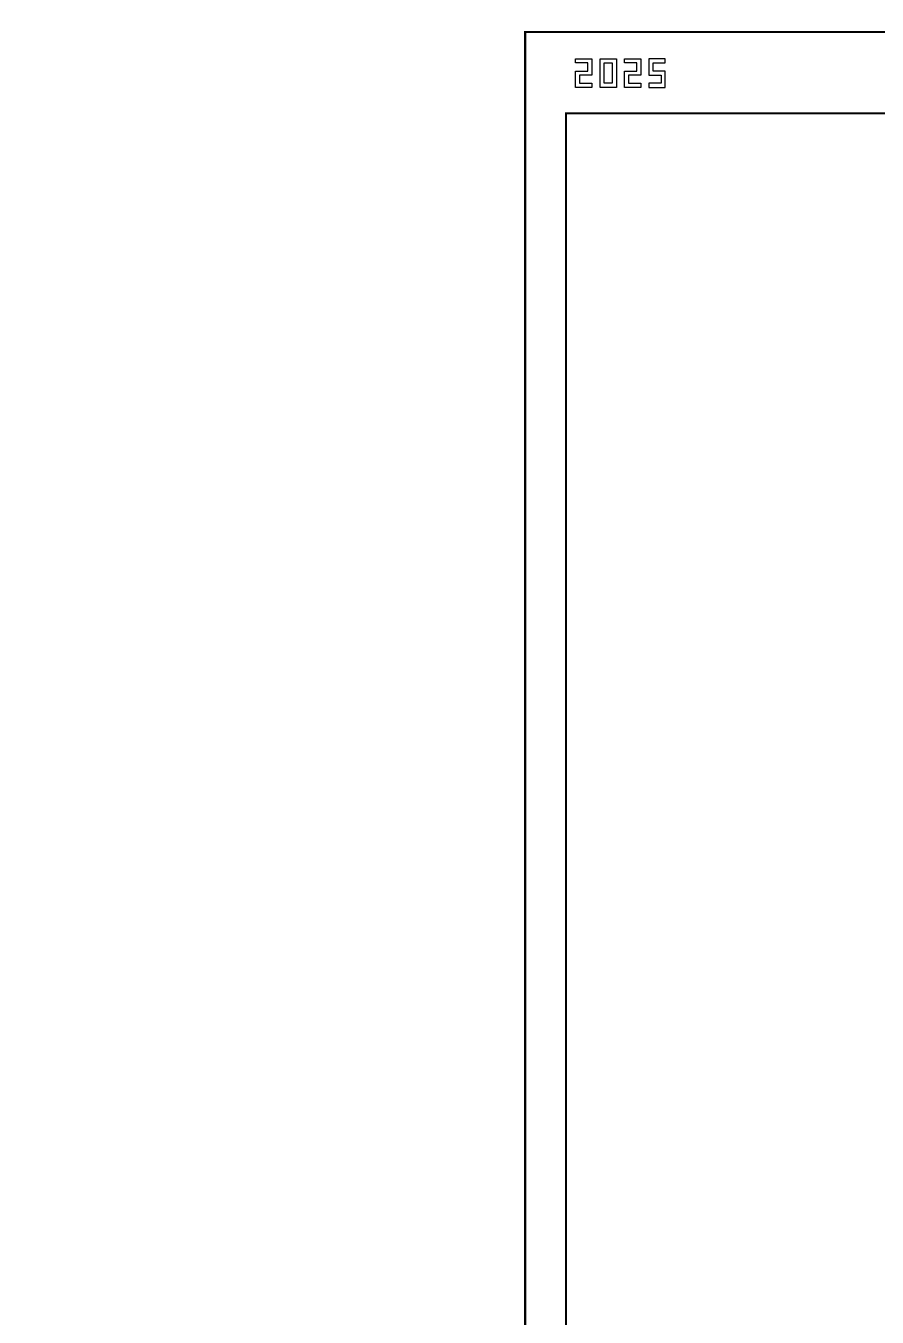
# Model space of a CAD drawing. Extents: x -160106 to 966792, y -663931 to 1550022.
# Drawn here: x -43809 to -41929, y -84318 to -81466 of the extents above; entities that cross this region are included whole.
import ezdxf
from ezdxf.enums import TextEntityAlignment as Align
from ezdxf.xclip import XClip

# ---------------------------------------------------------------- set-up
doc = ezdxf.new("R2010")
doc.units = 0
doc.linetypes.add('ZN-DASH', pattern=[0.35, 0.25, -0.1])
doc.layers.add('!ZN6-虚线-8', color=8, linetype='ZN-DASH')
doc.layers.add('0-cxFrame', color=155, linetype='Continuous')
for name, color, linetype, lineweight in [('0-cxText', 131, 'Continuous', 25), ('彩钢板', 6, 'Continuous', 15), ('防火岩棉', 252, 'Continuous', 13)]:
    doc.layers.add(name, color=color, linetype=linetype, lineweight=lineweight)
doc.styles.add('cx_tuming', font='simhei.ttf')
doc.styles.add('cx_tuqian1', font='')
doc.styles.add('黑体', font='simhei.ttf', dxfattribs={"height": 12})
doc.styles.get('cx_tuqian1').set_extended_font_data('SimSun')

# ---------------------------------------------------------------- blocks, each defined once
blk = doc.blocks.new('20250910150331')
at = {"layer": '!ZN6-虚线-8', "ltscale": 30}
for p, q in [((814.6, 2540.9), (814.6, 14564.8)), ((558.2, 11100), (558.2, 2529.5, 0))]:
    blk.add_line(p, q, dxfattribs=at)
at = {"layer": '彩钢板', "color": 1}
for p, q in [((813.8, 2540.9), (813.8, 14564.8)), ((849.8, 2540.9), (849.8, 14564.8))]:
    blk.add_line(p, q, dxfattribs=at)
at = {"layer": '彩钢板'}
for p, q in [((542.8, 11100), (542.8, 2529.5, 0)), ((558.8, 11100), (558.8, 2529.5, 0))]:
    blk.add_line(p, q, dxfattribs=at)
at = {"layer": '防火岩棉', "color": 0, "const_width": 3.75, "elevation": 0}
blk.add_lwpolyline([(812.4, 2541.8), (812.4, 14565.3)], dxfattribs=at)
blk = doc.blocks.new('TK22.A2 L(Dragon)')
at = {"layer": '0-cxFrame', "color": 7, "const_width": 0.5}
blk.add_lwpolyline([(0, 0), (-594, 0), (-594, 420), (0, 420)], close=True, dxfattribs=at)
at = {"layer": '0-cxFrame', "const_width": 0.5}
blk.add_lwpolyline([(-80, 10), (-574, 10), (-574, 410), (-80, 410)], close=True, dxfattribs=at)
at = {"layer": 'Defpoints', "color": 2}
for points in [[(-586.37, 34.37), (-587.37, 34.37), (-587.37, 30.37), (-583.37, 30.37), (-583.37, 33.37), (-581.37, 33.37), (-581.37, 30.37), (-580.37, 30.37), (-580.37, 34.37), (-584.37, 34.37), (-584.37, 31.37), (-586.37, 31.37), (-586.37, 34.37)], [(-586.37, 24.37), (-587.37, 24.37), (-587.37, 28.37), (-583.37, 28.37), (-583.37, 25.37), (-581.37, 25.37), (-581.37, 28.37), (-580.37, 28.37), (-580.37, 24.37), (-584.37, 24.37), (-584.37, 27.37), (-586.37, 27.37), (-586.37, 24.37)], [(-586.37, 12.37), (-587.37, 12.37), (-587.37, 16.37), (-583.37, 16.37), (-583.37, 13.37), (-581.37, 13.37), (-581.37, 16.37), (-580.37, 16.37), (-580.37, 12.37), (-584.37, 12.37), (-584.37, 15.37), (-586.37, 15.37), (-586.37, 12.37)]]:
    blk.add_lwpolyline(points, dxfattribs=at)
for points in [[(-587.37, 18.37), (-587.37, 22.37), (-580.37, 22.37), (-580.37, 18.37)], [(-586.37, 19.37), (-586.37, 21.37), (-581.37, 21.37), (-581.37, 19.37)]]:
    blk.add_lwpolyline(points, close=True, dxfattribs=at)
at = {"style": '黑体', "flags": 4}
blk.add_attdef('图幅', text='', height=3.3, dxfattribs=at).set_placement((-40, 3), align=Align.RIGHT)
at = {"layer": '0-cxText', "flags": 4}
for tag, height, style, p in [('建设单位', 3.5, 'cx_tuming', (-45, 240)), ('项目名称', 3.5, 'cx_tuming', (-45, 210)), ('子项名称', 3.5, 'cx_tuming', (-45, 180)), ('工程编号', 3.3, 'cx_tuqian1', (-35, 165)), ('图名1', 3.5, 'cx_tuming', (-45, 87)), ('图名2', 3.5, 'cx_tuming', (-45, 79)), ('图名3', 3.5, 'cx_tuming', (-45, 71)), ('出图日期', 3.3, 'cx_tuqian1', (-39, 60)), ('专业', 3.3, 'cx_tuqian1', (-55, 52)), ('图号', 3.3, 'cx_tuqian1', (-55, 44)), ('版次', 3.3, 'cx_tuqian1', (-20, 44))]:
    blk.add_attdef(tag, text='', height=height, dxfattribs=dict(at, style=style)).set_placement(p, align=Align.MIDDLE)
at = {"layer": 'Defpoints', "color": 6, "flags": 4}
for tag, height, style, p in [('tufu', 3.3, '黑体', (-12, 12)), ('dwfname', 4, 'cx_tuqian1', (-80, 3))]:
    blk.add_attdef(tag, text='', height=height, dxfattribs=dict(at, style=style)).set_placement(p, align=Align.RIGHT)

msp = doc.modelspace()

# ---------------------------------------------------------------- block references
at = {"ltscale": 200}
ref = msp.add_blockref('20250910150331', (-44351.47, -88681.53), dxfattribs=at)
XClip(ref).set_block_clipping_path([(444.1371035601, 2076.2261873149), (925.3242806084, 2942.1758106572)])
at = {"layer": '0-cxFrame', "xscale": 9, "yscale": 9, "zscale": 9, "rotation": 270}
msp.add_blockref('TK22.A2 L(Dragon)', (-42706.09, -86825.19), dxfattribs=at)

doc.saveas('drawing.dxf')
